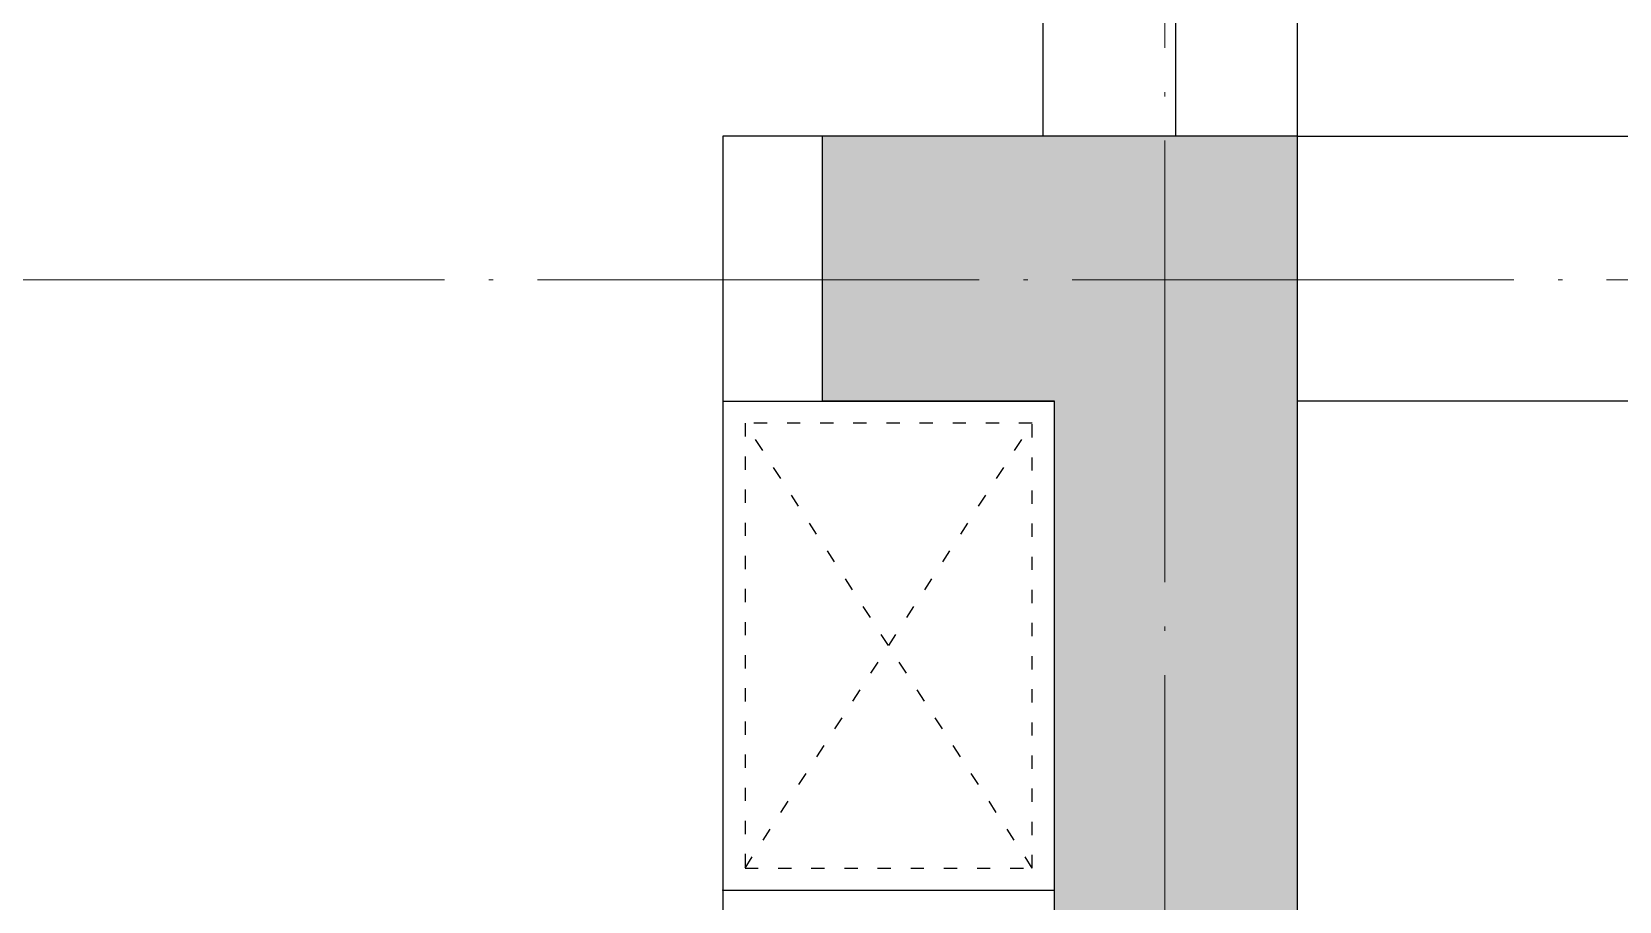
# Model space of a CAD drawing. Header units: inches. Extents: x -50945 to 250244, y -404780 to 18493.
# Drawn here: x 65164 to 66601, y -34066 to -33278 of the extents above; entities that cross this region are included whole.
import ezdxf

# ---------------------------------------------------------------- set-up
doc = ezdxf.new("R2010")
doc.units = ezdxf.units.IN
doc.header["$MEASUREMENT"] = 0
doc.linetypes.add('ACAD_ISO03W100', pattern=[30, 12, -18])
doc.linetypes.add('DOTE', pattern=[2.42, 2, -0.2, 0.02, -0.2])
for name, color, linetype in [('D-ARCHI', 250, 'Continuous'), ('EVH 立面填充', 8, 'Continuous'), ('IBS-003-建筑窗框', 3, 'Continuous'), ('IBS-182-原建筑非承重墙', 150, 'Continuous'), ('IBS-200-原建筑承重墙柱', 200, 'Continuous'), ('IBS-63-原建筑窗', 63, 'Continuous'), ('IDS-040-固定高家具', 40, 'Continuous')]:
    doc.layers.add(name, color=color, linetype=linetype)

msp = doc.modelspace()

# ---------------------------------------------------------------- hatches: boundary and pattern name
at = {"layer": 'EVH 立面填充'}
h = msp.add_hatch(color=256, dxfattribs=at)
h.dxf.hatch_style = 1
h.paths.add_polyline_path([(66089.86, -33612.68), (66089.86, -35062.68), (66309.86, -35062.68), (66309.86, -33372.68), (65879.86, -33372.68), (65879.86, -33612.68)])

# ---------------------------------------------------------------- linework, layer by layer
msp.add_point((65789.86, -34055.53))
at = {"layer": 'D-ARCHI', "color": 251, "linetype": 'DOTE', "lineweight": 5, "ltscale": 200}
for p, q in [((66189.86, -35712.68), (66189.86, -29172.43)), ((71829.86, -33502.68), (51489.86, -33502.68))]:
    msp.add_line(p, q, dxfattribs=at)
at = {"layer": 'IBS-003-建筑窗框', "color": 251, "ltscale": 10}
for p, q in [((66309.86, -33372.68), (66309.86, -31872.43)), ((66079.86, -33372.68), (66079.86, -32112.43))]:
    msp.add_line(p, q, dxfattribs=at)
at = {"layer": 'IBS-182-原建筑非承重墙'}
for p, q in [((66309.86, -33372.68), (66659.86, -33372.68)), ((66659.86, -33612.68), (66309.86, -33612.68))]:
    msp.add_line(p, q, dxfattribs=at)
msp.add_lwpolyline([(65789.86, -33612.68), (65879.86, -33612.68), (65879.86, -33372.68), (65789.86, -33372.68)], close=True, dxfattribs=at)
at = {"layer": 'IBS-200-原建筑承重墙柱', "ltscale": 0.02}
for p, q in [((65879.86, -33612.68), (65879.86, -33372.68)), ((66309.86, -33372.68), (65879.86, -33372.68)), ((66309.86, -35062.68), (66309.86, -33372.68)), ((66089.86, -33612.68), (65879.86, -33612.68)), ((66089.86, -35062.68), (66089.86, -33612.68))]:
    msp.add_line(p, q, dxfattribs=at)
at = {"layer": 'IBS-63-原建筑窗'}
msp.add_line((66199.86, -33372.68), (66199.86, -31992.43), dxfattribs=at)
at = {"layer": 'IDS-040-固定高家具'}
for p, q in [((65789.86, -33612.68), (65789.86, -36712.68)), ((65789.86, -33612.68), (66089.86, -33612.68)), ((65789.86, -34055.53), (66089.86, -34055.53))]:
    msp.add_line(p, q, dxfattribs=at)
at = {"layer": 'IDS-040-固定高家具', "linetype": 'ACAD_ISO03W100'}
for p, q in [((65809.86, -34035.53), (66069.86, -33632.68)), ((66069.86, -34035.53), (65809.86, -33632.68))]:
    msp.add_line(p, q, dxfattribs=at)
msp.add_lwpolyline([(65809.86, -34035.53), (66069.86, -34035.53), (66069.86, -33632.68), (65809.86, -33632.68)], close=True, dxfattribs=at)

doc.saveas('drawing.dxf')
